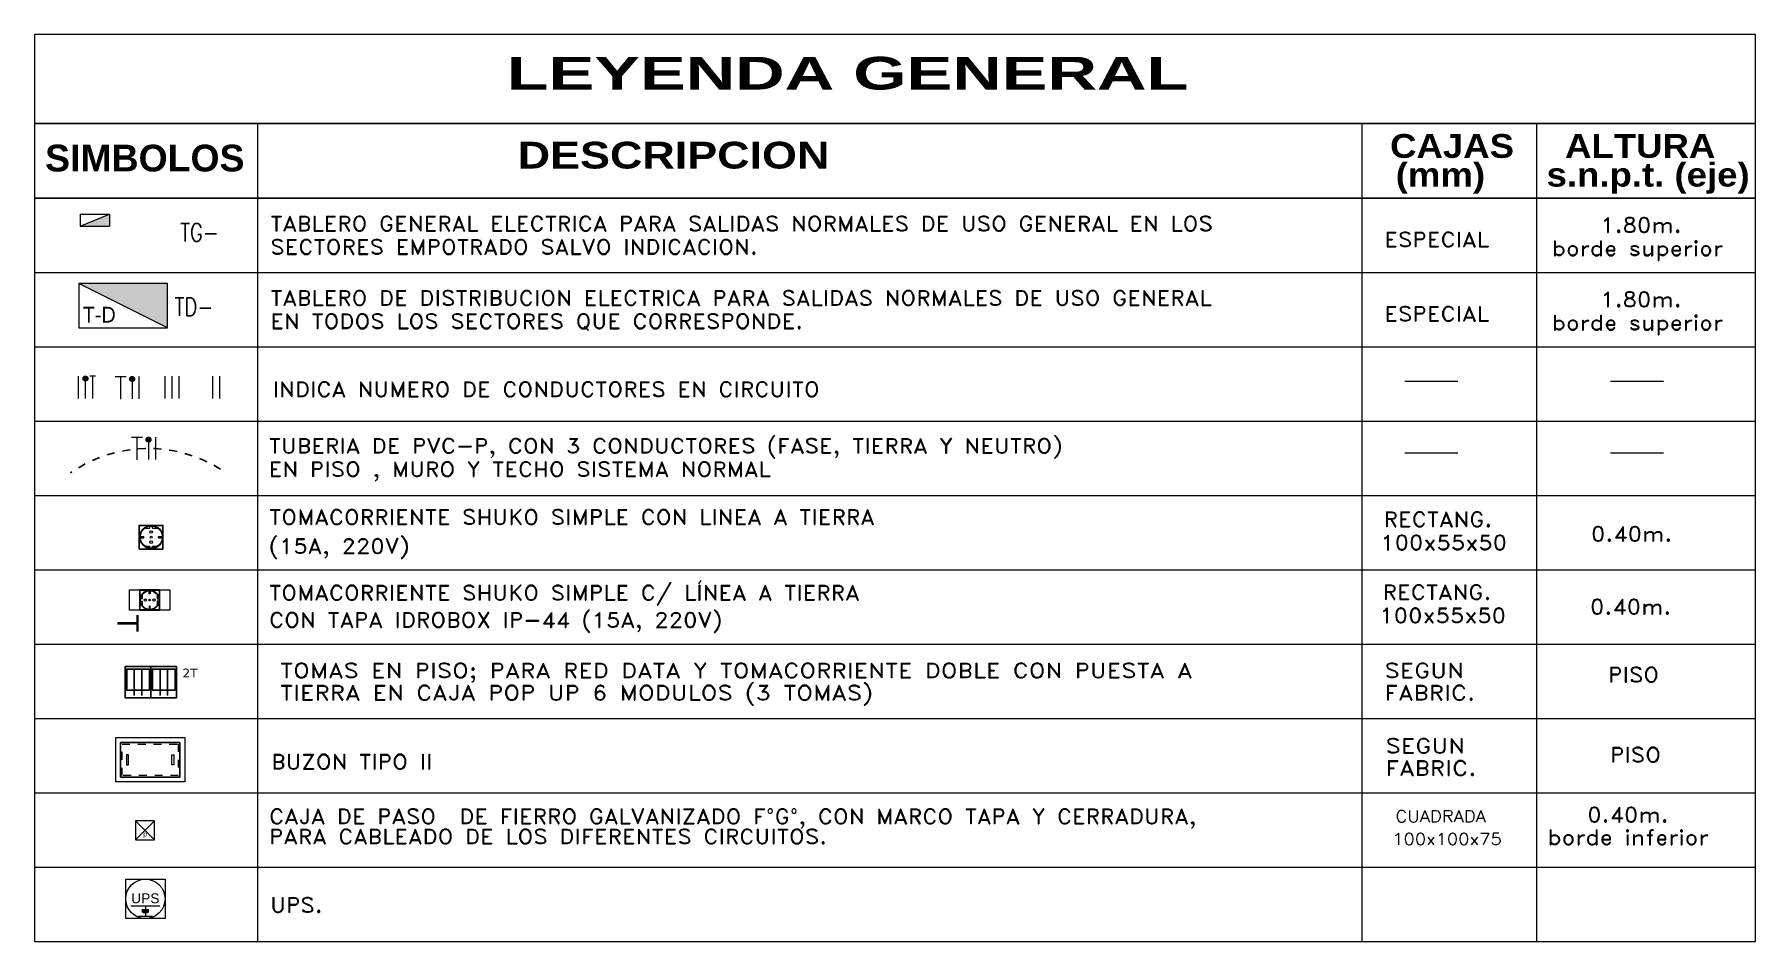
# Model space of a CAD drawing. Header units: inches. Extents: x -19 to 5698, y -728 to 92.
# Drawn here: x 205.87 to 227.74, y 64.66 to 76.18 of the extents above; entities that cross this region are included whole.
import ezdxf
from ezdxf.enums import TextEntityAlignment as Align

# ---------------------------------------------------------------- set-up
doc = ezdxf.new("R2010")
doc.units = ezdxf.units.IN
doc.header["$MEASUREMENT"] = 0
for name, pattern in [('01 HJ$0$REF - 01 HJ$0$HIDDEN2', [0.1875, 0.125, -0.0625]), ('HIDDEN', [0.375, 0.25, -0.125]), ('RAYITAS', [0.375, 0.25, -0.125])]:
    doc.linetypes.add(name, pattern=pattern)
doc.layers.get('0').update_dxf_attribs({"color": 61})
for name, color, linetype, lineweight in [('00 APARATOS-ELECTRICOS', 253, 'Continuous', 0), ('00 conduct tomacorr', 120, 'HIDDEN', 30), ('00 IE TABLERO IE', 4, 'Continuous', 25), ('CANALES', 104, 'Continuous', 15), ('sub tablero de distribucion', 184, 'Continuous', 9), ('T-TECHO-E', 150, 'Continuous', 20), ('TABLERO IE', 4, 'Continuous', 25), ('TEXT', 7, 'Continuous', 13), ('textos', 7, 'Continuous', 5), ('TOMACORRIENTE', 22, 'RAYITAS', 9), ('ups', 3, 'Continuous', 25)]:
    doc.layers.add(name, color=color, linetype=linetype, lineweight=lineweight)
for name, color, linetype in [('CIRCUITOS-T', 20, 'Continuous'), ('IE-ALUM', 4, 'Continuous'), ('IE-LEYENDA', 4, 'Continuous'), ('TOMA. HYDROBOX SHUKO S', 7, 'Continuous')]:
    doc.layers.add(name, color=color, linetype=linetype)
doc.styles.add('Arial', font='arial.ttf')
doc.styles.add('ROMAND', font='romand__.ttf', dxfattribs={"width": 1.2, "height": 0.1})
doc.styles.add('Romans', font='romans.shx')
doc.styles.add('SANSSERIFBOLD', font='sasb____.pfb')
doc.styles.add('SWISS', font='swisse.ttf')

# ---------------------------------------------------------------- blocks, each defined once
blk = doc.blocks.new('A$C27562A3E')
at = {"layer": 'IE-LEYENDA'}
for p, q in [((0.075, 0), (0, 0.075)), ((0, 0), (0.075, 0.075))]:
    blk.add_line(p, q, dxfattribs=at)
blk.add_lwpolyline([(0, 0), (0.075, 0), (0.075, 0.075), (0, 0.075)], close=True, dxfattribs=at)
at = {"color": 4}
blk.add_text('p', height=0.0195, dxfattribs=at).set_placement((0.0307, 0.0133))
blk = doc.blocks.new('a')
at = {"layer": 'TOMACORRIENTE', "ltscale": 0.05}
h = blk.add_hatch(color=4, dxfattribs=at)
edge = h.paths.add_edge_path()
edge.add_arc((0, 0.075), 0.0211, 0, 360)
at = {"layer": 'TOMACORRIENTE', "color": 4}
for p, q in [((-0.146, 0.096), (-0.051, 0.096)), ((-0.099, 0.096), (-0.099, -0.097)), ((0, 0.096), (0, -0.096)), ((0.062, -0.096), (0.062, 0.096))]:
    blk.add_line(p, q, dxfattribs=at)
blk.add_circle((0, 0.075), 0.0211, dxfattribs=at)
blk = doc.blocks.new('2A')
at = {"layer": 'IE-ALUM'}
for p, q in [((-0.03, 0.102), (-0.03, -0.091)), ((0.03, 0.102), (0.03, -0.091))]:
    blk.add_line(p, q, dxfattribs=at)
blk = doc.blocks.new('INTERRUPTOR AUTOMÁTICO')
at = {"layer": 'TOMACORRIENTE', "ltscale": 0.05}
h = blk.add_hatch(color=4, dxfattribs=at)
edge = h.paths.add_edge_path()
edge.add_arc((0, 0.075), 0.0211, -0.2621, 359.7379)
at = {"layer": 'TOMACORRIENTE', "color": 4}
for p, q in [((-0.062, 0.096), (-0.062, -0.097)), ((0, -0.096), (0, 0.096)), ((0.086, 0.096), (0.038, 0.096)), ((0.062, -0.096), (0.062, 0.096))]:
    blk.add_line(p, q, dxfattribs=at)
blk.add_circle((0, 0.075), 0.0211, dxfattribs=at)
blk = doc.blocks.new('3A')
at = {"layer": 'IE-ALUM'}
for p, q in [((-0.06, 0.096), (-0.06, -0.096)), ((0, 0.096), (0, -0.096)), ((0.06, 0.096), (0.06, -0.096))]:
    blk.add_line(p, q, dxfattribs=at)
blk = doc.blocks.new('CAJA POP UP 6 MODULOS')
at = {"layer": '00 conduct tomacorr', "linetype": 'Continuous'}
for p, q in [((-0.095, -0.165), (-0.095, -0.0151)), ((-0.052, -0.165), (-0.052, -0.0151)), ((0.052, -0.165), (0.052, -0.0151)), ((0.095, -0.165), (0.095, -0.0151)), ((0, -0.165), (0, -0.18))]:
    blk.add_line(p, q, dxfattribs=at)
for points in [[(-0.147, 0), (0.147, 0), (0.147, -0.18), (-0.147, -0.18)], [(0, 0), (0.147, 0), (0.147, -0.18), (0, -0.18)]]:
    blk.add_lwpolyline(points, close=True, dxfattribs=at)
for points in [[(-0.138, -0.045), (-0.009, -0.045), (-0.009, -0.165), (-0.138, -0.165), (-0.138, -0.045)], [(0.009, -0.045), (0.138, -0.045), (0.138, -0.165), (0.009, -0.165), (0.009, -0.045)]]:
    blk.add_lwpolyline(points, dxfattribs=at)
at = {"color": 1, "insert": (-0.1807, -0.168), "char_height": 0.05, "attachment_point": 1, "rotation": 180}
blk.add_mtext_dynamic_manual_height_columns('{\\fVerdana|b0|i0|c0|p34;2T}', width=0.000481, gutter_width=0.1561, heights=[0], dxfattribs=at)
blk = doc.blocks.new('T5015')
at = {"layer": '00 IE TABLERO IE'}
for p, q in [((-0.278, -0.054), (-0.104, 0.016)), ((-0.278, 0.016), (-0.104, 0.016)), ((-0.278, 0.016), (-0.278, -0.054)), ((-0.104, 0.016), (-0.104, -0.054)), ((-0.278, -0.054), (-0.104, -0.054))]:
    blk.add_line(p, q, dxfattribs=at)
blk.add_solid([(-0.278, -0.054), (-0.104, 0.016), (-0.104, -0.054)], dxfattribs=at)
blk = doc.blocks.new('BUZON TIPO II')
at = {"layer": 'CANALES', "color": 5}
for p, q in [((-0.3, 0.175), (0.3, 0.175)), ((-0.3, -0.175), (-0.3, 0.175)), ((0.3, 0.175), (0.3, -0.175)), ((0.3, -0.175), (-0.3, -0.175))]:
    blk.add_line(p, q, dxfattribs=at)
blk.add_lwpolyline([(-0.35, 0.225), (0.35, 0.225), (0.35, -0.225), (-0.35, -0.225), (-0.35, 0.225)], dxfattribs=at)
at = {"layer": 'CANALES', "color": 3}
for points in [[(-0.3, 0.175), (-0.3, -0.175), (0.3, -0.175), (0.3, 0.175), (-0.3, 0.175)], [(-0.24, 0), (-0.24, 0.05), (-0.22, 0.05), (-0.22, 0), (-0.22, -0.05), (-0.24, -0.05), (-0.24, 0)], [(0.24, 0), (0.24, 0.05), (0.22, 0.05), (0.22, 0), (0.22, -0.05), (0.24, -0.05), (0.24, 0)]]:
    blk.add_lwpolyline(points, dxfattribs=at)
at = {"layer": 'CANALES', "color": 5, "linetype": '01 HJ$0$REF - 01 HJ$0$HIDDEN2', "ltscale": 0.1}
blk.add_lwpolyline([(-0.285, 0.16), (0.285, 0.16), (0.285, -0.16), (-0.285, -0.16), (-0.285, 0.16)], dxfattribs=at)
blk = doc.blocks.new('tomacorriente schuko 2+T')
at = {"color": 3}
for p, q in [((-0.1377, -0.0281, -162.36), (-0.1377, -0.1227, -162.36)), ((-0.1377, -0.0281, -162.36), (-0.0441, -0.0281, -162.36)), ((-0.1367, -0.0296, -162.36), (-0.1367, -0.1211, -162.36)), ((-0.1367, -0.0296, -162.36), (-0.1367, -0.1211, -162.36)), ((-0.1367, -0.0296, -162.36), (-0.0452, -0.0296, -162.36)), ((-0.1367, -0.0296, -162.36), (-0.0909, -0.0296, -162.36)), ((-0.1261, -0.0496, -162.36), (-0.1261, -0.0701, -162.36)), ((-0.0935, -0.0318, -162.36), (-0.0935, -0.0465, -162.36)), ((-0.0935, -0.0465, -162.36), (-0.0883, -0.0465, -162.36)), ((-0.0909, -0.0296, -162.36), (-0.0452, -0.0296, -162.36)), ((-0.0883, -0.0318, -162.36), (-0.0883, -0.0465, -162.36)), ((-0.0557, -0.0496, -162.36), (-0.0557, -0.0701, -162.36)), ((-0.0452, -0.0296, -162.36), (-0.0452, -0.1211, -162.36)), ((-0.0452, -0.0296, -162.36), (-0.0452, -0.1211, -162.36)), ((-0.0441, -0.0281, -162.36), (-0.0441, -0.1227, -162.36)), ((-0.1377, -0.1227, -162.36), (-0.0441, -0.1227, -162.36)), ((-0.1367, -0.1211, -162.36), (-0.0452, -0.1211, -162.36)), ((-0.1367, -0.1211, -162.36), (-0.0909, -0.1211, -162.36)), ((-0.1342, -0.0701, -162.36), (-0.1261, -0.0701, -162.36)), ((-0.1342, -0.0806, -162.36), (-0.1261, -0.0806, -162.36)), ((-0.1261, -0.0806, -162.36), (-0.1261, -0.1011, -162.36)), ((-0.0935, -0.1043, -162.36), (-0.0883, -0.1043, -162.36)), ((-0.0935, -0.1043, -162.36), (-0.0935, -0.1189, -162.36)), ((-0.0909, -0.1211, -162.36), (-0.0452, -0.1211, -162.36)), ((-0.0883, -0.1043, -162.36), (-0.0883, -0.1189, -162.36)), ((-0.0557, -0.0701, -162.36), (-0.0476, -0.0701, -162.36)), ((-0.0557, -0.0806, -162.36), (-0.0476, -0.0806, -162.36)), ((-0.0557, -0.0806, -162.36), (-0.0557, -0.1011, -162.36))]:
    blk.add_line(p, q, dxfattribs=at)
for centre, radius in [((-0.0909, -0.0754, -162.36), 0.0457), ((-0.0909, -0.0754, -162.36), 0.0436), ((-0.1109, -0.0754, -162.36), 0.00505), ((-0.091, -0.0755, -162.36), 0.00406), ((-0.0709, -0.0754, -162.36), 0.00505)]:
    blk.add_circle(centre, radius, dxfattribs=at)
blk = doc.blocks.new('TOMA. HYDROBOX SHUKO')
at = {"true_color": 0xafd9aa}
h = blk.add_hatch(dxfattribs=at)
h.set_pattern_fill('ANSI31', color=9, scale=0.67)
h.set_pattern_definition([(45, (0, 0), (-1.5041929, 1.5041929), [])])
edge = h.paths.add_edge_path()
edge.add_arc((53447.462, 40916.352), 0.008, 0, 360)
edge = h.paths.add_edge_path()
edge.add_arc((53447.494, 40916.352), 0.00644, 0, 360)
edge = h.paths.add_edge_path()
edge.add_arc((53447.526, 40916.352), 0.008, 0, 360)
at = {"color": 32, "true_color": 0xcd6928}
blk.add_lwpolyline([(53447.644, 40916.427), (53447.644, 40916.277), (53447.344, 40916.277), (53447.344, 40916.427)], close=True, dxfattribs=at)
for points in [[(53447.42, 40916.277), (53447.568, 40916.277), (53447.568, 40916.427), (53447.42, 40916.427), (53447.42, 40916.277)], [(53447.422, 40916.279), (53447.422, 40916.425), (53447.567, 40916.425), (53447.567, 40916.279), (53447.422, 40916.279)], [(53447.49, 40916.421), (53447.49, 40916.398), (53447.498, 40916.398), (53447.498, 40916.421)], [(53447.425, 40916.36), (53447.438, 40916.36), (53447.438, 40916.393)], [(53447.438, 40916.311), (53447.438, 40916.344), (53447.425, 40916.344)], [(53447.49, 40916.283), (53447.49, 40916.306), (53447.498, 40916.306), (53447.498, 40916.283)], [(53447.563, 40916.36), (53447.55, 40916.36), (53447.55, 40916.393)], [(53447.55, 40916.311), (53447.55, 40916.344), (53447.563, 40916.344)]]:
    blk.add_lwpolyline(points, dxfattribs=at)
for centre, radius in [((53447.494, 40916.352), 0.0725), ((53447.494, 40916.352), 0.0692), ((53447.462, 40916.352), 0.008), ((53447.494, 40916.352), 0.00644), ((53447.526, 40916.352), 0.008)]:
    blk.add_circle(centre, radius, dxfattribs=at)
at = {"color": 30, "true_color": 0xf8991e, "style": 'Arial'}
blk.add_text('T', height=0.159, rotation=90, dxfattribs=at).set_placement((53447.656, 40916.525), align=Align.MIDDLE_CENTER)
blk = doc.blocks.new('UPS')
at = {"color": 1, "lineweight": 25}
for p, q in [((3.555, 15.963), (3.924, 15.963)), ((3.74, 15.963), (3.74, 15.916)), ((3.648, 15.831), (3.831, 15.831)), ((3.696, 15.916), (3.783, 15.916)), ((3.696, 15.901), (3.783, 15.901)), ((3.696, 15.886), (3.783, 15.886)), ((3.711, 15.908), (3.768, 15.908)), ((3.711, 15.893), (3.768, 15.893)), ((3.711, 15.878), (3.768, 15.878)), ((3.74, 15.878), (3.74, 15.831))]:
    blk.add_line(p, q, dxfattribs=at)
at = {"layer": 'ups'}
blk.add_lwpolyline([(3.49, 16.3), (3.99, 16.3), (3.99, 15.8), (3.49, 15.8)], close=True, dxfattribs=at)
blk.add_circle((3.74, 16.05), 0.25, dxfattribs=at)
at = {"insert": (3.56, 16.12), "char_height": 0.125, "width": 18.57251, "attachment_point": 1}
blk.add_mtext('{\\fArial|b0|i0|c0|p34;UPS}', dxfattribs=at)
blk = doc.blocks.new('TD')
blk.add_hatch(color=256).paths.add_polyline_path([(-0.619, 0.813), (-0.619, 0.25), (0.507, 0.25)])
blk.add_line((-0.619, 0.813), (0.507, 0.25))
blk.add_lwpolyline([(-0.619, 0.25), (0.507, 0.25), (0.507, 0.813), (-0.619, 0.813)], close=True)

msp = doc.modelspace()

# ---------------------------------------------------------------- linework, layer by layer
at = {"layer": '00 conduct tomacorr', "ltscale": 0.4}
msp.add_arc((207.3213, 69.1916), 1.7334, 58.00002, 124.7785, dxfattribs=at)
at = {"layer": 'TEXT', "color": 4}
for p, q in [((208.7078, 75.0502), (208.7078, 67.4953)), ((222.7347, 75.0502), (222.7347, 67.4953)), ((224.9527, 75.0502), (224.9527, 67.4953)), ((205.8747, 73.1614), (227.7363, 73.1614)), ((205.8747, 72.2171), (227.7363, 72.2171)), ((223.2801, 71.7804), (223.9549, 71.7804)), ((223.2801, 71.7804), (223.9549, 71.7804)), ((225.8929, 71.7804), (226.5677, 71.7804)), ((225.8929, 71.7804), (226.5677, 71.7804)), ((205.8747, 71.2727), (227.7363, 71.2727)), ((223.2801, 70.8676), (223.9549, 70.8676)), ((223.2801, 70.8676), (223.9549, 70.8676)), ((225.8929, 70.8676), (226.5677, 70.8676)), ((225.8929, 70.8676), (226.5677, 70.8676)), ((205.8747, 70.3284), (227.7363, 70.3284)), ((205.8747, 69.384), (227.7363, 69.384)), ((208.7078, 69.384), (208.7078, 64.6622)), ((222.7347, 69.384), (222.7347, 64.6622)), ((224.9527, 69.384), (224.9527, 64.6622)), ((205.8747, 68.4397), (227.7363, 68.4397)), ((205.8747, 67.4953), (227.7363, 67.4953)), ((205.8747, 66.5509), (227.7363, 66.5509)), ((205.8747, 65.6066), (227.7363, 65.6066)), ((205.8747, 64.6622), (227.7363, 64.6622))]:
    msp.add_line(p, q, dxfattribs=at)
for points in [[(205.8747, 75.0502), (227.7363, 75.0502), (227.7363, 76.1834), (205.8747, 76.1834)], [(205.8747, 74.1058), (227.7363, 74.1058), (227.7363, 75.0502), (205.8747, 75.0502)]]:
    msp.add_lwpolyline(points, close=True, dxfattribs=at)
for points in [[(227.7363, 67.4953), (227.7363, 74.1058), (205.8747, 74.1058), (205.8747, 67.4953)], [(205.8747, 69.384), (205.8747, 64.6622)], [(227.7363, 64.6622), (227.7363, 69.384)]]:
    msp.add_lwpolyline(points, dxfattribs=at)

# ---------------------------------------------------------------- block references
for name, p, xscale, yscale, zscale, rotation in [('3A', (207.6191, 71.7015), 1.481345034052768, 1.481345034052768, 1.481345034052768, 359.9237397828417), ('tomacorriente schuko 2+T', (207.1148, 70.0926, 524.2306), 3.228816026903235, 3.228816026903235, 3.228816026903235, 89.99999999999999)]:
    msp.add_blockref(name, p, dxfattribs=dict(xscale=xscale, yscale=yscale, zscale=zscale, rotation=rotation))
at = {"xscale": 1.481345034052768, "yscale": 1.481345034052768, "zscale": 1.481345034052768}
msp.add_blockref('2A', (208.183, 71.6931), dxfattribs=at)
msp.add_blockref('UPS', (203.5438, 49.1545))
at = {"layer": '00 APARATOS-ELECTRICOS', "lineweight": 25, "xscale": 1.252926957676267, "yscale": 1.252926957676267, "zscale": 1.252926957676267, "rotation": 180.0000000000012}
msp.add_blockref('BUZON TIPO II', (207.3454, 66.9708), dxfattribs=at)
at = {"layer": '00 conduct tomacorr', "xscale": 2.222017551079151, "yscale": 2.222017551079151, "zscale": 2.222017551079151, "rotation": 180}
msp.add_blockref('CAJA POP UP 6 MODULOS', (207.3544, 67.7558, 5744.9372), dxfattribs=at)
at = {"layer": 'CIRCUITOS-T', "xscale": 3.209305134790502, "yscale": 3.209305134790502, "zscale": 3.209305134790502}
msp.add_blockref('A$C27562A3E', (207.1599, 65.954), dxfattribs=at)
at = {"layer": 'sub tablero de distribucion', "linetype": 'Continuous', "lineweight": 0, "rotation": 179.9999999999811}
msp.add_blockref('TD', (206.9448, 73.2689), dxfattribs=at)
at = {"layer": 'T-TECHO-E', "xscale": 1.481345034052768, "yscale": 1.481345034052768, "zscale": 1.481345034052768}
for name, p in [('INTERRUPTOR AUTOMÁTICO', (206.5234, 71.7015)), ('a', (207.1153, 71.6959)), ('a', (207.3231, 70.9259))]:
    msp.add_blockref(name, p, dxfattribs=at)
at = {"layer": 'TABLERO IE', "xscale": 2.133836137415672, "yscale": 2.133836137415672, "zscale": 2.133836137415672}
msp.add_blockref('T5015', (207.0486, 73.8652), dxfattribs=at)
at = {"layer": 'TOMA. HYDROBOX SHUKO S', "xscale": 1.708537854118467, "yscale": 1.708537854118467, "zscale": 1.708537854118467, "rotation": 180}
msp.add_blockref('TOMA. HYDROBOX SHUKO', (91524.4058, 69976.1359), dxfattribs=at)

# ---------------------------------------------------------------- texts
at = {"layer": 'IE-LEYENDA', "style": 'Romans', "width": 0.8}
for s, p in [('TG-', (207.7256, 73.5552)), ('TD-', (207.6561, 72.6109))]:
    msp.add_text(s, height=0.22728, dxfattribs=at).set_placement(p)
at = {"layer": 'TEXT', "color": 4, "ltscale": 0.01}
for s, height, style, width, p in [('LEYENDA GENERAL', 0.415517, 'SANSSERIFBOLD', 1.5, (211.8732, 75.4832)), ('DESCRIPCION', 0.339969, 'SANSSERIFBOLD', 1.2, (212.0133, 74.4804)), ('CAJAS ', 0.30219, 'SANSSERIFBOLD', 1.1, (223.0943, 74.6158)), ('ALTURA', 0.30219, 'SANSSERIFBOLD', 1.1, (225.3161, 74.6158)), ('(mm)', 0.30219, 'SANSSERIFBOLD', 1.1, (223.1658, 74.2508)), ('s.n.p.t. (eje)', 0.302194, 'SANSSERIFBOLD', 1.1, (225.0811, 74.2508)), ('TABLERO GENERAL ELECTRICA PARA SALIDAS NORMALES DE USO GENERAL EN LOS', 0.188871, 'ROMAND', 1.13, (208.8699, 73.686)), ('1.80m.', 0.18887, 'ROMAND', 1.13, (225.7631, 73.6693)), ('SECTORES EMPOTRADO SALVO INDICACION.', 0.188871, 'ROMAND', 1.13, (208.8699, 73.3902)), ('ESPECIAL', 0.18887, 'ROMAND', 1.13, (223.0206, 73.4842)), ('borde superior', 0.188871, 'ROMAND', 1.13, (225.1448, 73.3735)), ('TABLERO DE DISTRIBUCION ELECTRICA PARA SALIDAS NORMALES DE USO GENERAL', 0.188871, 'ROMAND', 1.13, (208.8699, 72.7417)), ('1.80m.', 0.18887, 'ROMAND', 1.13, (225.7631, 72.7249)), ('EN TODOS LOS SECTORES QUE CORRESPONDE.', 0.188871, 'ROMAND', 1.13, (208.8699, 72.4459)), ('ESPECIAL', 0.18887, 'ROMAND', 1.13, (223.0206, 72.5398)), ('borde superior', 0.188871, 'ROMAND', 1.13, (225.1448, 72.4291)), ('INDICA NUMERO DE CONDUCTORES EN CIRCUITO ', 0.188871, 'ROMAND', 1.13, (208.8987, 71.5819)), ('TUBERIA DE PVC-P, CON 3 CONDUCTORES (FASE, TIERRA Y NEUTRO)', 0.188871, 'ROMAND', 1.13, (208.8505, 70.864)), ('EN PISO , MURO Y TECHO SISTEMA NORMAL', 0.188871, 'ROMAND', 1.13, (208.8505, 70.5682)), ('TOMACORRIENTE SHUKO SIMPLE CON LINEA A TIERRA ', 0.188871, 'ROMAND', 1.13, (208.8549, 69.9595)), ('RECTANG.', 0.18887, 'ROMAND', 1.13, (223.0115, 69.9307)), ('(15A, 220V)', 0.188871, 'ROMAND', 1.13, (208.8517, 69.5908)), ('100x55x50', 0.18887, 'ROMAND', 1.13, (222.9691, 69.6349)), ('0.40m.', 0.18887, 'ROMAND', 1.13, (225.6449, 69.7457)), ('TOMACORRIENTE SHUKO SIMPLE C/ LÍNEA A TIERRA ', 0.188871, 'ROMAND', 1.13, (208.8549, 68.9981)), ('RECTANG.', 0.18887, 'ROMAND', 1.13, (222.9996, 69.0057)), ('CON TAPA IDROBOX IP-44 (15A, 220V)', 0.188871, 'ROMAND', 1.13, (208.8549, 68.6524)), ('100x55x50', 0.18887, 'ROMAND', 1.13, (222.9572, 68.7099)), ('0.40m.', 0.18887, 'ROMAND', 1.13, (225.633, 68.8207)), ('BUZON TIPO II', 0.188871, 'ROMAND', 1.13, (208.8813, 66.8517)), ('CAJA DE PASO  DE FIERRO GALVANIZADO F°G°, CON MARCO TAPA Y CERRADURA, ', 0.188871, 'ROMAND', 1.13, (208.8549, 66.1577)), ('CUADRADA', 0.14813, 'ROMAND', 1.13, (223.1622, 66.1806)), ('0.40m.', 0.18887, 'ROMAND', 1.13, (225.5975, 66.1801)), ('PARA CABLEADO DE LOS DIFERENTES CIRCUITOS.', 0.188871, 'ROMAND', 1.13, (208.8549, 65.9029)), ('100x100x75', 0.14813, 'ROMAND', 1.13, (223.1205, 65.8906)), ('borde inferior', 0.188871, 'ROMAND', 1.13, (225.089, 65.8922)), ('UPS.', 0.18887, 'ROMAND', 1.13, (208.8684, 65.0324))]:
    msp.add_text(s, height=height, dxfattribs=dict(at, style=style, width=width)).set_placement(p)
at = {"layer": 'TEXT', "color": 4, "ltscale": 0.01, "style": 'SANSSERIFBOLD'}
msp.add_text('SIMBOLOS', height=0.33997, dxfattribs=at).set_placement((206.0104, 74.4429))
at = {"layer": 'TEXT', "color": 4, "ltscale": 0.01, "style": 'ROMAND', "width": 1.13}
for p in [(226.1868, 67.9576), (226.2103, 66.9405)]:
    msp.add_text('PISO', height=0.18887, dxfattribs=at).set_placement(p, align=Align.CENTER)
at = {"layer": 'TEXT', "color": 4, "ltscale": 0.01, "attachment_point": 1, "line_spacing_factor": 0.9, "style": 'ROMAND'}
for s, insert, char_height, width in [('TOMAS EN PISO; PARA RED DATA Y TOMACORRIENTE DOBLE CON PUESTA A TIERRA EN CAJA POP UP 6 MODULOS (3 TOMAS)  ', (208.9945, 68.2002), 0.1888715, 13.740238), ('SEGUN FABRIC.', (223.0214, 68.2002), 0.188871, 1.76227), ('SEGUN FABRIC.', (223.0354, 67.2433), 0.188871, 1.76227)]:
    msp.add_mtext(s, dxfattribs=dict(at, insert=insert, char_height=char_height, width=width))
at = {"layer": 'textos', "style": 'SWISS', "width": 0.9}
msp.add_text('T-D', height=0.2, dxfattribs=at).set_placement((206.4885, 72.5238))

doc.saveas('drawing.dxf')
